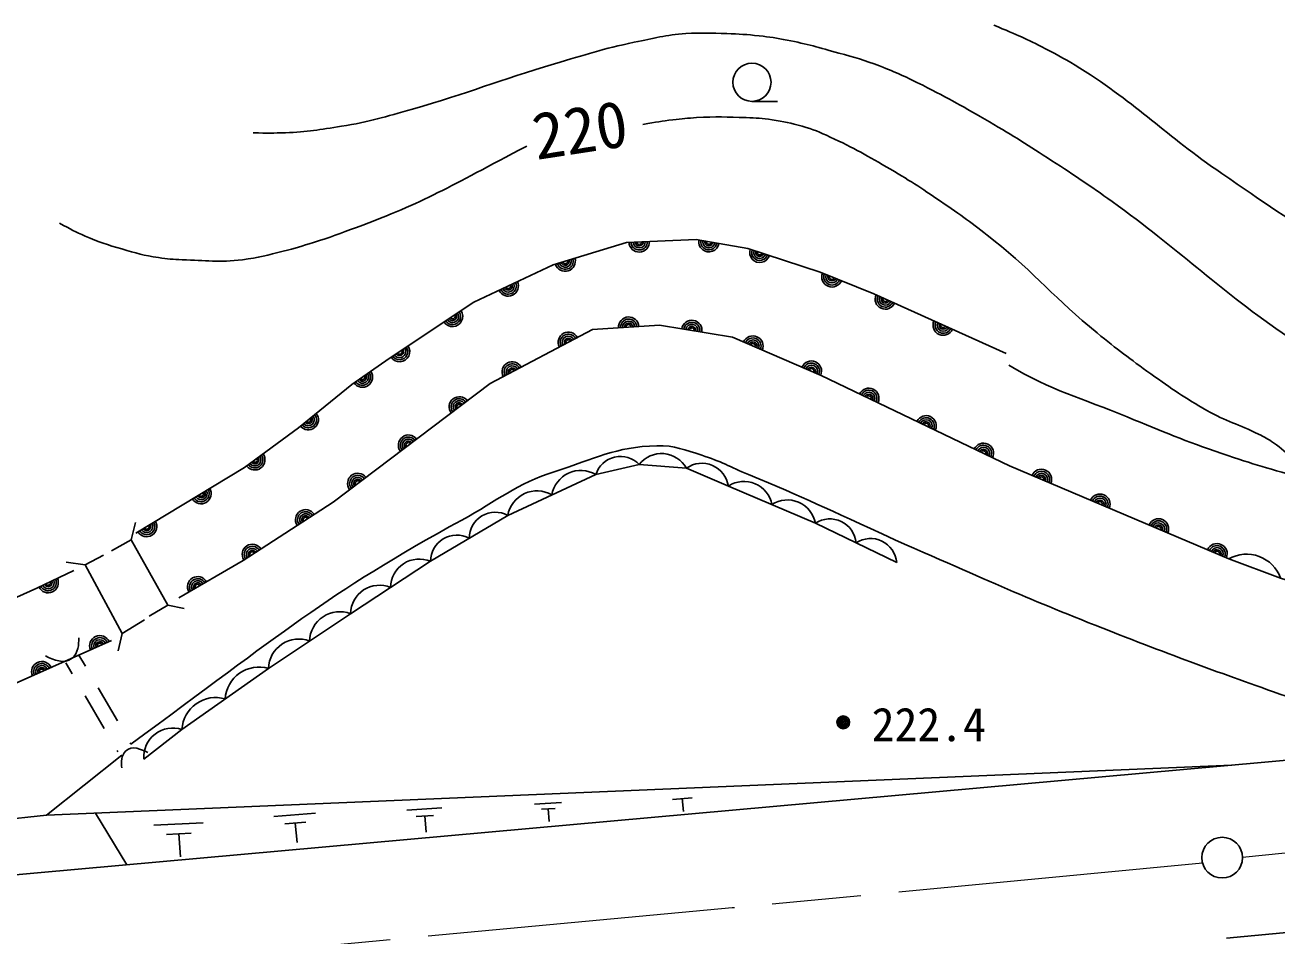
# Model space of a CAD drawing. Units: millimetres, scale not verified. Extents: x 40000 to 680000, y 20000 to 380000.
# Drawn here: x 426875 to 476111, y 262776 to 298591 of the extents above; entities that cross this region are included whole.
import ezdxf
from ezdxf.enums import TextEntityAlignment as Align

# ---------------------------------------------------------------- set-up
doc = ezdxf.new("R2010")
doc.units = ezdxf.units.MM
doc.header["$LTSCALE"] = 1000
doc.header["$PDMODE"] = 32
doc.header["$PDSIZE"] = 500
doc.linetypes.add('CHAIN', pattern=[18.5, 12, -1.5, 3.5, -1.5])
for name, color, linetype, lineweight in [('M-BGD', 7, 'Continuous', 25), ('M-BMK', 2, 'CHAIN', 13), ('M-BMK-SRVR', 3, 'Continuous', 25)]:
    doc.layers.add(name, color=color, linetype=linetype, lineweight=lineweight)
doc.styles.add('ＭＳ ゴシック', font='')
doc.styles.get('ＭＳ ゴシック').set_extended_font_data('MS Gothic')

msp = doc.modelspace()

# ---------------------------------------------------------------- linework, layer by layer
at = {"layer": 'M-BGD'}
for p, q in [((455463, 295590), (456463, 295590)), ((447641, 289159), (450530, 290045)), ((450530, 290045), (453275, 290156)), ((453275, 290156), (455298, 289809)), ((455298, 289809), (458146, 288878)), ((458146, 288878), (460251, 288024)), ((460251, 288024), (465455, 285682)), ((439731, 284461), (441189, 285476)), ((437624, 282760), (439731, 284461)), ((435510, 281200), (437624, 282760)), ((431230, 278614), (435510, 281200)), ((431225, 279035), (431054, 278355)), ((430272, 277923), (431054, 278355)), ((431054, 278355), (432487, 275776)), ((429246, 277364), (429966, 277742)), ((428486, 277478), (429246, 277364)), ((429246, 277364), (430693, 274664)), ((427333, 276453), (428798, 277149)), ((425084, 275435), (427333, 276453)), ((431752, 275346), (432487, 275776)), ((432487, 275776), (433127, 275650)), ((430693, 274664), (431569, 275201)), ((430693, 274664), (430540, 273985)), ((428997, 273820), (429249, 273389)), ((428478, 273518), (428730, 273086)), ((429753, 272525), (430509, 271229)), ((429234, 272222), (429990, 270927)), ((433045, 270899), (431541, 269731)), ((431013, 270366), (431039, 270320)), ((481967, 270183), (400796, 262862)), ((427720, 267519), (430683, 269889)), ((430495, 270063), (430521, 270018)), ((474335, 269494), (427720, 267519)), ((446908, 267961), (447976, 268020)), ((452343, 268145), (453106, 268207)), ((452724, 268176), (452774, 267668)), ((427720, 267519), (410896, 265801)), ((429644, 267600), (430873, 265575)), ((436658, 267472), (438293, 267609)), ((441890, 267716), (443262, 267817)), ((442253, 267467), (442939, 267517)), ((442596, 267492), (442655, 266853)), ((447187, 267762), (447721, 267792)), ((447454, 267777), (447490, 267279)), ((431938, 267133), (433875, 267229)), ((437094, 267179), (437912, 267248)), ((437503, 267213), (437580, 266451)), ((432442, 266770), (433410, 266818)), ((432926, 266794), (432987, 265891))]:
    msp.add_line(p, q, dxfattribs=at)
for points in [[(441189, 285476), (444524, 287692), (447641, 289159)], [(474214, 277608), (465595, 281257), (458180, 284818), (454696, 286319), (451821, 286792), (449193, 286619), (445164, 284492), (438988, 279835), (435447, 277537), (432918, 276072)], [(454537, 280463), (452886, 281168), (451031, 281314), (449321, 280917)], [(449321, 280917), (445861, 279312), (442819, 277508), (439680, 275447), (436446, 273295), (433045, 270899), (431541, 269731)], [(540944, 280649), (537512, 279012), (533341, 278359), (528526, 277629), (523604, 276879), (519132, 276304), (514893, 275759), (510345, 275346), (505780, 274676), (501392, 274217), (497300, 273881), (493154, 273831), (488626, 274077), (484340, 274672), (480246, 275592), (476255, 276847), (474214, 277608)], [(461155, 277463), (457959, 279004), (454537, 280463)], [(430272, 274388), (422443, 270903), (415163, 268317), (406760, 266445)], [(474129, 262689), (483177, 263539), (508407, 265910), (515519, 266757), (517871, 266988), (531437, 268535), (554872, 270580)]]:
    msp.add_lwpolyline(points, dxfattribs=at)
for centre, radius in [((455463, 296340), 750), ((459053, 271175), 250), ((459053, 271175), 200), ((459053, 271175), 150), ((459053, 271175), 100), ((459053, 271175), 50), ((459053, 271175), 20)]:
    msp.add_circle(centre, radius, dxfattribs=at)
for centre, radius, start, end in [((451029, 290066), 400, 182.3137, 2.3137), ((451029, 290066), 320, 182.3137, 2.3137), ((451029, 290066), 240, 182.3137, 2.3137), ((451029, 290066), 160, 182.3137, 2.3137), ((451029, 290066), 100, 182.3137, 2.3137), ((451029, 290066), 100, 182.3137, 2.3137), ((453768, 290072), 400, 170.2701, 350.2701), ((453768, 290072), 320, 170.2701, 350.2701), ((453768, 290072), 240, 170.2701, 350.2701), ((453768, 290072), 160, 170.2701, 350.2701), ((453768, 290072), 100, 170.2701, 350.2701), ((453768, 290072), 100, 170.2701, 350.2701), ((455773, 289654), 400, 161.8877, 341.8877), ((455773, 289654), 320, 161.8877, 341.8877), ((455773, 289654), 240, 161.8877, 341.8877), ((455773, 289654), 160, 161.8877, 341.8877), ((455773, 289654), 100, 161.8877, 341.8877), ((455773, 289654), 100, 161.8877, 341.8877), ((448119, 289306), 400, 197.0522, 17.0522), ((448119, 289306), 320, 197.0522, 17.0522), ((448119, 289306), 240, 197.0522, 17.0522), ((448119, 289306), 160, 197.0522, 17.0522), ((448119, 289306), 100, 197.0522, 17.0522), ((448119, 289306), 100, 197.0522, 17.0522), ((458609, 288690), 400, 157.9204, 337.9204), ((458609, 288690), 320, 157.9204, 337.9204), ((458609, 288690), 240, 157.9204, 337.9204), ((458609, 288690), 160, 157.9204, 337.9204), ((458609, 288690), 100, 157.9204, 337.9204), ((458609, 288690), 100, 157.9204, 337.9204), ((445878, 288329), 400, 205.2068, 25.2068), ((445878, 288329), 320, 205.2068, 25.2068), ((445878, 288329), 240, 205.2068, 25.2068), ((445878, 288329), 160, 205.2068, 25.2068), ((445878, 288329), 100, 205.2068, 25.2068), ((445878, 288329), 100, 205.2068, 25.2068), ((460707, 287819), 400, 155.7723, 335.7722), ((460707, 287819), 320, 155.7723, 335.7722), ((460707, 287819), 240, 155.7723, 335.7722), ((460707, 287819), 160, 155.7723, 335.7722), ((460707, 287819), 100, 155.7723, 335.7722), ((460707, 287819), 100, 155.7723, 335.7722), ((443688, 287136), 400, 213.6094, 33.6094), ((443688, 287136), 320, 213.6094, 33.6094), ((443688, 287136), 240, 213.6094, 33.6094), ((443688, 287136), 160, 213.6094, 33.6094), ((443688, 287136), 100, 213.6094, 33.6094), ((443688, 287136), 100, 213.6094, 33.6094), ((450617, 286713), 400, 3.7614, 183.7614), ((450617, 286713), 320, 3.7614, 183.7614), ((450617, 286713), 240, 3.7614, 183.7614), ((450617, 286713), 160, 3.7614, 183.7614), ((450617, 286713), 100, 3.7614, 183.7614), ((450617, 286713), 100, 3.7614, 183.7614), ((453097, 286582), 400, 350.6553, 170.6553), ((453097, 286582), 320, 350.6553, 170.6553), ((453097, 286582), 240, 350.6553, 170.6553), ((453097, 286582), 160, 350.6553, 170.6553), ((453097, 286582), 100, 350.6553, 170.6553), ((453097, 286582), 100, 350.6553, 170.6553), ((462987, 286793), 400, 155.7723, 335.7722), ((462987, 286793), 320, 155.7723, 335.7722), ((462987, 286793), 240, 155.7723, 335.7722), ((462987, 286793), 160, 155.7723, 335.7722), ((462987, 286793), 100, 155.7723, 335.7722), ((462987, 286793), 100, 155.7723, 335.7722), ((448244, 286118), 400, 27.8358, 207.8358), ((448244, 286118), 320, 27.8358, 207.8358), ((448244, 286118), 240, 27.8358, 207.8358), ((448244, 286118), 160, 27.8358, 207.8358), ((448244, 286118), 100, 27.8358, 207.8358), ((448244, 286118), 100, 27.8358, 207.8358), ((455503, 285971), 400, 336.6932, 156.6932), ((455503, 285971), 320, 336.6932, 156.6932), ((455503, 285971), 240, 336.6932, 156.6932), ((455503, 285971), 160, 336.6932, 156.6932), ((455503, 285971), 100, 336.6932, 156.6932), ((455503, 285971), 100, 336.6932, 156.6932), ((441606, 285752), 400, 213.6094, 33.6094), ((441606, 285752), 320, 213.6094, 33.6094), ((441606, 285752), 240, 213.6094, 33.6094), ((441606, 285752), 160, 213.6094, 33.6094), ((441606, 285752), 100, 213.6094, 33.6094), ((441606, 285752), 100, 213.6094, 33.6094), ((446033, 284951), 400, 27.8358, 207.8358), ((446033, 284951), 320, 27.8358, 207.8358), ((446033, 284951), 240, 27.8358, 207.8358), ((446033, 284951), 160, 27.8358, 207.8358), ((457799, 284982), 400, 336.6932, 156.6932), ((457799, 284982), 320, 336.6932, 156.6932), ((457799, 284982), 240, 336.6932, 156.6932), ((457799, 284982), 160, 336.6932, 156.6932), ((457799, 284982), 100, 336.6932, 156.6932), ((457799, 284982), 100, 336.6932, 156.6932), ((440142, 284747), 400, 214.8259, 34.8259), ((440142, 284747), 320, 214.8259, 34.8259), ((440142, 284747), 240, 214.8259, 34.8259), ((440142, 284747), 160, 214.8259, 34.8259), ((440142, 284747), 100, 214.8259, 34.8259), ((440142, 284747), 100, 214.8259, 34.8259), ((446033, 284951), 100, 27.8358, 207.8358), ((446033, 284951), 100, 27.8358, 207.8358), ((460060, 283915), 400, 334.3487, 154.3487), ((460060, 283915), 320, 334.3487, 154.3487), ((460060, 283915), 240, 334.3487, 154.3487), ((443953, 283578), 400, 37.0181, 217.0181), ((443953, 283578), 320, 37.0181, 217.0181), ((443953, 283578), 240, 37.0181, 217.0181), ((443953, 283578), 160, 37.0181, 217.0181), ((443953, 283578), 100, 37.0181, 217.0181), ((443953, 283578), 100, 37.0181, 217.0181), ((460060, 283915), 160, 334.3487, 154.3487), ((460060, 283915), 100, 334.3487, 154.3487), ((460060, 283915), 100, 334.3487, 154.3487), ((438013, 283074), 400, 218.9085, 38.9085), ((438013, 283074), 320, 218.9085, 38.9085), ((438013, 283074), 240, 218.9085, 38.9085), ((438013, 283074), 160, 218.9085, 38.9085), ((438013, 283074), 100, 218.9085, 38.9085), ((438013, 283074), 100, 218.9085, 38.9085), ((462314, 282833), 400, 334.3487, 154.3487), ((462314, 282833), 320, 334.3487, 154.3487), ((462314, 282833), 240, 334.3487, 154.3487), ((462314, 282833), 160, 334.3487, 154.3487), ((462314, 282833), 100, 334.3487, 154.3487), ((462314, 282833), 100, 334.3487, 154.3487), ((441956, 282073), 400, 37.0181, 217.0181), ((441956, 282073), 320, 37.0181, 217.0181), ((441956, 282073), 240, 37.0181, 217.0181), ((441956, 282073), 160, 37.0181, 217.0181), ((441956, 282073), 100, 37.0181, 217.0181), ((441956, 282073), 100, 37.0181, 217.0181), ((464567, 281751), 400, 334.3487, 154.3487), ((435912, 281497), 400, 216.4321, 36.432), ((435912, 281497), 320, 216.4321, 36.432), ((435912, 281497), 240, 216.4321, 36.432), ((451910, 280627), 1116, 29.0215, 142.0093), ((464567, 281751), 320, 334.3487, 154.3487), ((464567, 281751), 240, 334.3487, 154.3487), ((464567, 281751), 160, 334.3487, 154.3487), ((464567, 281751), 100, 334.3487, 154.3487), ((464567, 281751), 100, 334.3487, 154.3487), ((435912, 281497), 160, 216.4321, 36.432), ((435912, 281497), 100, 216.4321, 36.432), ((435912, 281497), 100, 216.4321, 36.432), ((450294, 280609), 1020, 43.7167, 162.4098), ((453494, 280305), 1055, 8.6188, 125.1161), ((439960, 280568), 400, 37.0181, 217.0181), ((439960, 280568), 320, 37.0181, 217.0181), ((439960, 280568), 240, 37.0181, 217.0181), ((439960, 280568), 160, 37.0181, 217.0181), ((439960, 280568), 100, 37.0181, 217.0181), ((439960, 280568), 100, 37.0181, 217.0181), ((448733, 279918), 1160, 59.5459, 170.2164), ((455151, 279533), 1115, 10.3808, 123.4264), ((466847, 280727), 400, 337.0541, 157.0541), ((466847, 280727), 320, 337.0541, 157.0541), ((466847, 280727), 240, 337.0541, 157.0541), ((466847, 280727), 160, 337.0541, 157.0541), ((466847, 280727), 100, 337.0541, 157.0541), ((466847, 280727), 100, 337.0541, 157.0541), ((433798, 280166), 400, 211.1398, 31.1398), ((433798, 280166), 320, 211.1398, 31.1398), ((433798, 280166), 240, 211.1398, 31.1398), ((433798, 280166), 160, 211.1398, 31.1398), ((433798, 280166), 100, 211.1398, 31.1398), ((433798, 280166), 100, 211.1398, 31.1398), ((447003, 279115), 1160, 59.5459, 170.2164), ((456862, 278803), 1115, 10.3808, 123.4264), ((469150, 279752), 400, 337.0541, 157.0541), ((469150, 279752), 320, 337.0541, 157.0541), ((469150, 279752), 240, 337.0541, 157.0541), ((469150, 279752), 160, 337.0541, 157.0541), ((469150, 279752), 100, 337.0541, 157.0541), ((469150, 279752), 100, 337.0541, 157.0541), ((437912, 279137), 400, 32.9825, 212.9825), ((437912, 279137), 320, 32.9825, 212.9825), ((437912, 279137), 240, 32.9825, 212.9825), ((437912, 279137), 160, 32.9825, 212.9825), ((437912, 279137), 100, 32.9825, 212.9825), ((437912, 279137), 100, 32.9825, 212.9825), ((445371, 278404), 1032, 61.6999, 179.6585), ((458525, 278135), 1037, 5.4423, 123.092), ((471452, 278778), 400, 337.0541, 157.0541), ((431658, 278873), 400, 211.1398, 31.1398), ((431658, 278873), 320, 211.1398, 31.1398), ((431658, 278873), 240, 211.1398, 31.1398), ((431658, 278873), 160, 211.1398, 31.1398), ((431658, 278873), 100, 211.1398, 31.1398), ((431658, 278873), 100, 211.1398, 31.1398), ((471452, 278778), 320, 337.0541, 157.0541), ((471452, 278778), 240, 337.0541, 157.0541), ((471452, 278778), 160, 337.0541, 157.0541), ((471452, 278778), 100, 337.0541, 157.0541), ((471452, 278778), 100, 337.0541, 157.0541), ((443851, 277502), 1032, 61.6999, 179.6585), ((460123, 277365), 1037, 5.4423, 123.092), ((473754, 277803), 400, 337.0541, 157.0541), ((435815, 277776), 400, 32.9825, 212.9825), ((435815, 277776), 320, 32.9825, 212.9825), ((435815, 277776), 240, 32.9825, 212.9825), ((435815, 277776), 160, 32.9825, 212.9825), ((435815, 277776), 100, 32.9825, 212.9825), ((435815, 277776), 100, 32.9825, 212.9825), ((473754, 277803), 320, 337.0541, 157.0541), ((473754, 277803), 240, 337.0541, 157.0541), ((473754, 277803), 160, 337.0541, 157.0541), ((473754, 277803), 100, 337.0541, 157.0541), ((473754, 277803), 100, 337.0541, 157.0541), ((474908, 276350), 1436, 20.2353, 118.8673), ((442381, 276465), 1131, 67.1973, 179.3673), ((427784, 276668), 400, 205.39, 25.39), ((427784, 276668), 320, 205.39, 25.39), ((427784, 276668), 240, 205.39, 25.39), ((427784, 276668), 160, 205.39, 25.39), ((427784, 276668), 100, 205.39, 25.39), ((427784, 276668), 100, 205.39, 25.39), ((433664, 276504), 400, 30.0767, 210.0767), ((433664, 276504), 320, 30.0767, 210.0767), ((433664, 276504), 240, 30.0767, 210.0767), ((433664, 276504), 160, 30.0767, 210.0767), ((433664, 276504), 100, 30.0767, 210.0767), ((433664, 276504), 100, 30.0767, 210.0767), ((440811, 275435), 1131, 67.1973, 179.3673), ((439256, 274332), 1193, 69.1591, 178.1218), ((429815, 274185), 400, 23.9985, 203.9985), ((429815, 274185), 320, 23.9985, 203.9985), ((429815, 274185), 240, 23.9985, 203.9985), ((429815, 274185), 160, 23.9985, 203.9985), ((429815, 274185), 100, 23.9985, 203.9985), ((429815, 274185), 100, 23.9985, 203.9985), ((437639, 273256), 1193, 69.1591, 178.1218), ((427532, 273168), 400, 23.9985, 203.9985), ((427532, 273168), 320, 23.9985, 203.9985), ((427532, 273168), 240, 23.9985, 203.9985), ((427532, 273168), 160, 23.9985, 203.9985), ((427532, 273168), 100, 23.9985, 203.9985), ((427532, 273168), 100, 23.9985, 203.9985), ((436075, 272016), 1332, 73.8135, 176.5218), ((434374, 270818), 1332, 73.8135, 176.5218), ((432696, 269796), 1157, 72.4355, 183.2505)]:
    msp.add_arc(centre, radius, start, end, dxfattribs=at)
for points, knots in [([(464973, 298591), (465950, 298175), (466232, 298065), (467005, 297660), (467543, 297378), (467847, 297222), (468360, 296898), (470659, 295447), (471704, 294284), (473948, 292749), (475629, 291600), (476551, 290909), (478351, 289955), (479070, 289575), (479320, 289435), (480213, 289024)], [0, 0, 0, 0, 1, 1, 1, 2, 2, 2, 3, 3, 3, 4, 4, 4, 5, 5, 5, 5]), ([(435848, 294358), (436445, 294336), (436622, 294340), (437118, 294358), (437983, 294389), (438464, 294477), (439319, 294612), (440429, 294787), (441033, 294984), (442113, 295289), (444317, 295913), (445505, 296419), (447701, 297067), (448917, 297426), (449593, 297658), (450834, 297914), (451622, 298076), (452063, 298200), (452866, 298253), (453493, 298294), (453847, 298276), (454475, 298253), (454971, 298234), (455250, 298220), (455745, 298168), (456177, 298122), (456418, 298082), (456845, 297999), (457648, 297841), (458089, 297708), (458877, 297491), (459512, 297315), (459871, 297220), (460486, 296983), (461163, 296722), (461530, 296545), (462179, 296221), (463225, 295698), (463792, 295367), (464804, 294781), (465781, 294216), (466310, 293868), (467259, 293257), (468201, 292652), (468720, 292300), (469630, 291649), (472313, 289726), (473610, 288370), (476319, 286484), (477734, 285499), (478541, 284959), (480044, 284113), (480934, 283613), (481460, 283374), (482415, 283013), (483354, 282657), (483899, 282506), (484870, 282251), (487857, 281465), (489536, 281027), (492575, 280473), (494121, 280191), (494993, 280065), (496554, 279880), (497839, 279728), (498563, 279654), (499856, 279626), (501179, 279597), (501921, 279656), (503243, 279711), (504500, 279762), (505207, 279761), (506460, 279880), (508849, 280107), (510190, 280244), (512556, 280642), (513854, 280860), (514558, 281113), (515858, 281319), (516847, 281476), (517398, 281608), (518398, 281658), (519026, 281689), (519379, 281696), (520007, 281658), (520338, 281638), (520528, 281639), (520853, 281573), (521089, 281526), (521227, 281503), (521446, 281404), (521705, 281287), (521799, 281194), (522039, 280981)], [0, 0, 0, 0, 1, 1, 1, 2, 2, 2, 3, 3, 3, 4, 4, 4, 5, 5, 5, 6, 6, 6, 7, 7, 7, 8, 8, 8, 9, 9, 9, 10, 10, 10, 11, 11, 11, 12, 12, 12, 13, 13, 13, 14, 14, 14, 15, 15, 15, 16, 16, 16, 17, 17, 17, 18, 18, 18, 19, 19, 19, 20, 20, 20, 21, 21, 21, 22, 22, 22, 23, 23, 23, 24, 24, 24, 25, 25, 25, 26, 26, 26, 27, 27, 27, 28, 28, 28, 29, 29, 29, 30, 30, 30, 31, 31, 31, 31]), ([(451172, 294681), (451737, 294781), (451892, 294812), (452358, 294866), (452721, 294908), (452925, 294930), (453289, 294951), (454049, 294994), (454476, 294975), (455237, 294951), (455635, 294938), (455858, 294920), (456253, 294866), (456722, 294802), (456982, 294738), (457438, 294612), (457882, 294489), (458119, 294380), (458539, 294189), (459495, 293753), (460000, 293444), (460909, 292919), (461759, 292428), (462214, 292116), (463026, 291564), (463808, 291032), (464235, 290715), (464973, 290125), (466638, 288794), (467384, 287828), (469037, 286484), (469843, 285829), (470310, 285481), (471154, 284875), (471989, 284276), (472465, 283949), (473355, 283436), (474112, 283000), (474610, 282901), (475387, 282505), (475625, 282384), (475759, 282316), (475980, 282166), (476310, 281943), (476471, 281781), (476742, 281489), (476999, 281212), (477082, 281093), (477335, 280727)], [0, 0, 0, 0, 1, 1, 1, 2, 2, 2, 3, 3, 3, 4, 4, 4, 5, 5, 5, 6, 6, 6, 7, 7, 7, 8, 8, 8, 9, 9, 9, 10, 10, 10, 11, 11, 11, 12, 12, 12, 13, 13, 13, 14, 14, 14, 15, 15, 15, 16, 16, 16, 16]), ([(428228, 290802), (428695, 290545), (428838, 290473), (429244, 290294), (429789, 290053), (430112, 289955), (430683, 289786), (431237, 289622), (431551, 289532), (432123, 289447), (432484, 289394), (432689, 289375), (433054, 289363), (433979, 289331), (434505, 289255), (435425, 289363), (436062, 289437), (436410, 289547), (437033, 289701), (437501, 289817), (437759, 289897), (438219, 290040), (438888, 290249), (439255, 290390), (439912, 290633), (442629, 291637), (443505, 292214), (446605, 293829)], [0, 0, 0, 0, 1, 1, 1, 2, 2, 2, 3, 3, 3, 4, 4, 4, 5, 5, 5, 6, 6, 6, 7, 7, 7, 8, 8, 8, 9, 9, 9, 9]), ([(465566, 285214), (467280, 284214), (468385, 283931), (470223, 283182), (471667, 282593), (472470, 282242), (473948, 281743), (475256, 281300), (475711, 281170), (477335, 280727)], [0, 0, 0, 0, 1, 1, 1, 2, 2, 2, 3, 3, 3, 3]), ([(461079, 278356), (458311, 279622), (457595, 279974), (455323, 280922), (454609, 281220), (454230, 281443), (453492, 281674), (452817, 281885), (452428, 282068), (451721, 282050), (450111, 282009), (449257, 281535), (447723, 281043), (446184, 280548), (445473, 279903), (444054, 279127), (438668, 276182), (437010, 274685), (431039, 270320)], [0, 0, 0, 0, 1, 1, 1, 2, 2, 2, 3, 3, 3, 4, 4, 4, 5, 5, 5, 6, 6, 6, 6]), ([(461079, 278356), (465280, 276502), (466406, 275990), (469884, 274631), (472739, 273515), (474361, 272947), (477250, 271921), (479053, 271281), (479628, 271079), (481875, 270309)], [0, 0, 0, 0, 1, 1, 1, 2, 2, 2, 3, 3, 3, 3]), ([(427676, 273783), (428001, 273639), (428412, 273432), (428724, 273699), (428974, 273912), (428991, 274214), (428986, 274498)], [0, 0, 0, 0, 1, 1, 1, 2, 2, 2, 2]), ([(430680, 269384), (430656, 269610), (430648, 269868), (430841, 270053), (431085, 270285), (431442, 270108), (431704, 269993)], [0, 0, 0, 0, 1, 1, 1, 2, 2, 2, 2])]:
    msp.add_open_spline(points, degree=3, knots=knots, dxfattribs=at)
msp.add_point((459053, 271175), dxfattribs=at)
at = {"layer": 'M-BMK'}
for p, q in [((553761, 273747), (474757, 265863)), ((473188, 265635), (454682, 263875)), ((454682, 263875), (425054, 261114))]:
    msp.add_line(p, q, dxfattribs=at)
at = {"layer": 'M-BMK-SRVR'}
msp.add_circle((473957, 265855), 800, dxfattribs=at)

# ---------------------------------------------------------------- texts
at = {"layer": 'M-BGD', "style": 'ＭＳ ゴシック'}
msp.add_text('220', height=1833, rotation=8.684, dxfattribs=at).set_placement((447072, 292742), align=Align.BOTTOM_LEFT)
msp.add_text('222.4', height=1320, dxfattribs=at).set_placement((462418, 271094), align=Align.MIDDLE_CENTER)

doc.saveas('drawing.dxf')
